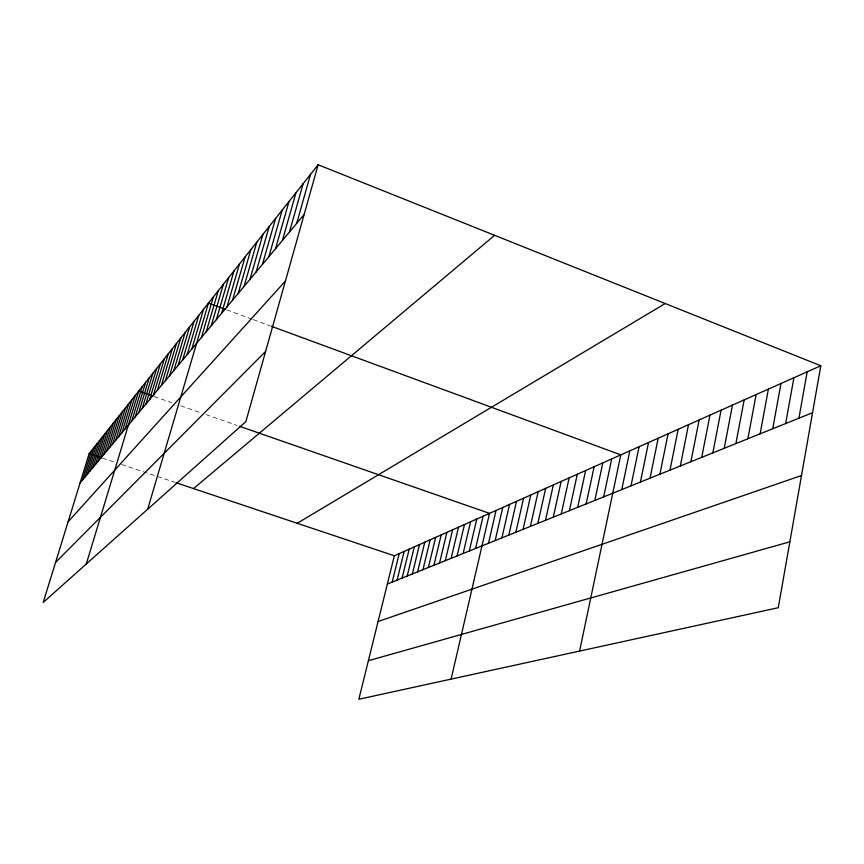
<?xml version="1.0" encoding="UTF-8"?>
<svg xmlns="http://www.w3.org/2000/svg" width="864" height="864" viewBox="0 0 864 864"><rect width="100%" height="100%" fill="white"/><g stroke="black" fill="none" stroke-linecap="round" stroke-linejoin="round"><path stroke-width="0.65" stroke-dasharray="4.32 3.24" d="M102.395 458.071L115.592 462.488M121.565 464.486L174.809 482.306M154.04 396.511L171.86 402.71M180.727 405.799L199.649 412.398M205.924 414.58L237.103 425.444M226.724 309.852L252.094 319.194M253.303 319.637L270.097 325.814"/><path stroke-width="1.3" d="M820.8 365.753L778.27 607.716L358.841 699.257L394.34 555.779L820.8 365.753L318.136 164.743L89.143 453.643L43.2 602.435L245.862 421.621L318.136 164.743M798.919 418.198L807.17 371.822M785.646 423.544L793.908 377.741M772.718 428.749L780.98 383.497M760.126 433.825L768.388 389.102M747.857 438.772L756.119 394.578M735.89 443.588L744.152 399.913M724.226 448.286L732.478 405.108M712.843 452.876L721.084 410.184M701.741 457.348L709.97 415.141M690.908 461.722L699.127 419.969M680.335 465.977L688.522 424.688M670 470.146L678.175 429.3M659.902 474.206L668.066 433.804M650.041 478.181L658.184 438.21M640.408 482.069L648.529 442.519M630.979 485.87L639.079 446.72M621.767 489.575L629.834 450.846M579.604 651.078L620.806 454.864L271.285 326.246M603.688 496.865L611.712 458.914M586.159 503.928L594.13 466.754M594.832 500.429L602.824 462.877M577.681 507.341L585.619 470.545M569.376 510.689L577.292 474.26M561.244 513.961L569.138 477.889M545.497 520.312L553.327 484.931M553.295 517.169L561.146 481.453M537.862 523.39L545.659 488.354M523.055 529.362L530.788 494.975M530.377 526.403L538.153 491.692M515.862 532.256L523.573 498.193M501.919 537.872L509.555 504.436M508.82 535.086L516.499 501.347M495.137 540.605L502.751 507.47M451.084 679.126L489.521 513.367L239.587 426.308M488.495 543.283L496.066 510.451M475.578 548.489L483.084 516.229M463.126 553.5L470.578 521.802M469.292 551.016L476.777 519.048M451.127 558.338L458.514 527.18M457.078 555.941L464.486 524.513M439.56 563.004L446.882 532.364M445.295 560.693L452.639 529.794M428.393 567.497L435.64 537.376M433.922 565.272L441.212 534.892M417.604 571.849L424.786 542.203M422.95 569.689L430.175 539.806M407.182 576.05L414.299 546.88M412.344 573.966L419.504 544.568M397.094 580.111L404.158 551.405M402.095 578.092L409.19 549.158M392.18 582.088L399.211 553.608M289.44 232.06L303.145 183.665M296.687 223.366L310.532 174.344M275.54 248.713L288.986 201.517M282.388 240.505L295.963 192.715M262.397 264.46L275.605 218.408M268.877 256.694L282.204 210.082M243.994 286.513L256.835 242.082M249.966 279.353L262.926 234.403M256.1 272.009L269.179 226.508M232.513 300.272L245.128 256.856M238.183 293.479L250.906 249.566M216.367 319.626L228.636 277.657M221.616 313.34L233.993 270.896M226.994 306.882L239.49 263.963M201.366 337.597L213.322 296.989M206.248 331.754L218.3 290.704M211.237 325.76L223.409 284.256M187.153 354.629L198.796 315.306M191.819 349.034L203.569 309.29M147.679 509.22L208.451 303.124L225.504 309.398M173.794 370.645L185.134 332.543M178.146 365.429L189.583 326.927M182.596 360.094L194.13 321.181M157.345 390.355L168.307 353.776M161.32 385.592L172.368 348.646M165.38 380.722L176.526 343.397M169.538 375.743L180.781 338.029M142.268 408.424L152.874 373.248M145.919 404.05L156.611 368.528M149.645 399.589L160.423 363.712M153.446 395.021L164.322 358.798M125.107 428.987L135.302 395.41M86.281 563.998L138.672 391.154L152.852 396.101M131.76 421.006L142.117 386.813M135.194 416.902L145.627 382.385M138.694 412.7L149.213 377.86M109.577 447.595L119.383 415.498M112.568 444.01L122.44 411.631M115.614 440.37L125.561 407.689M118.714 436.644L128.747 403.682M121.878 432.853L131.987 399.589M95.45 464.519L104.9 433.771M98.172 461.257L107.687 430.25M100.948 457.942L110.527 426.654M103.777 454.55L113.422 423.004M106.65 451.105L116.381 419.288M82.555 479.984L91.66 450.468M85.039 477.004L94.208 447.25M87.577 473.958L96.811 443.966M90.158 470.869L99.457 440.629M92.783 467.726L102.157 437.227M80.104 482.922L304.16 214.412M68.105 521.78L285.433 280.994M55.555 562.41L265.615 351.421M193.514 488.57L494.618 235.321M297.216 523.271L665.194 303.534M387.342 584.042L812.549 412.7M378.065 621.54L801.511 475.524M368.377 660.701L789.858 541.804M89.143 453.643L101.196 457.672M175.986 482.706L394.34 555.779"/></g></svg>
